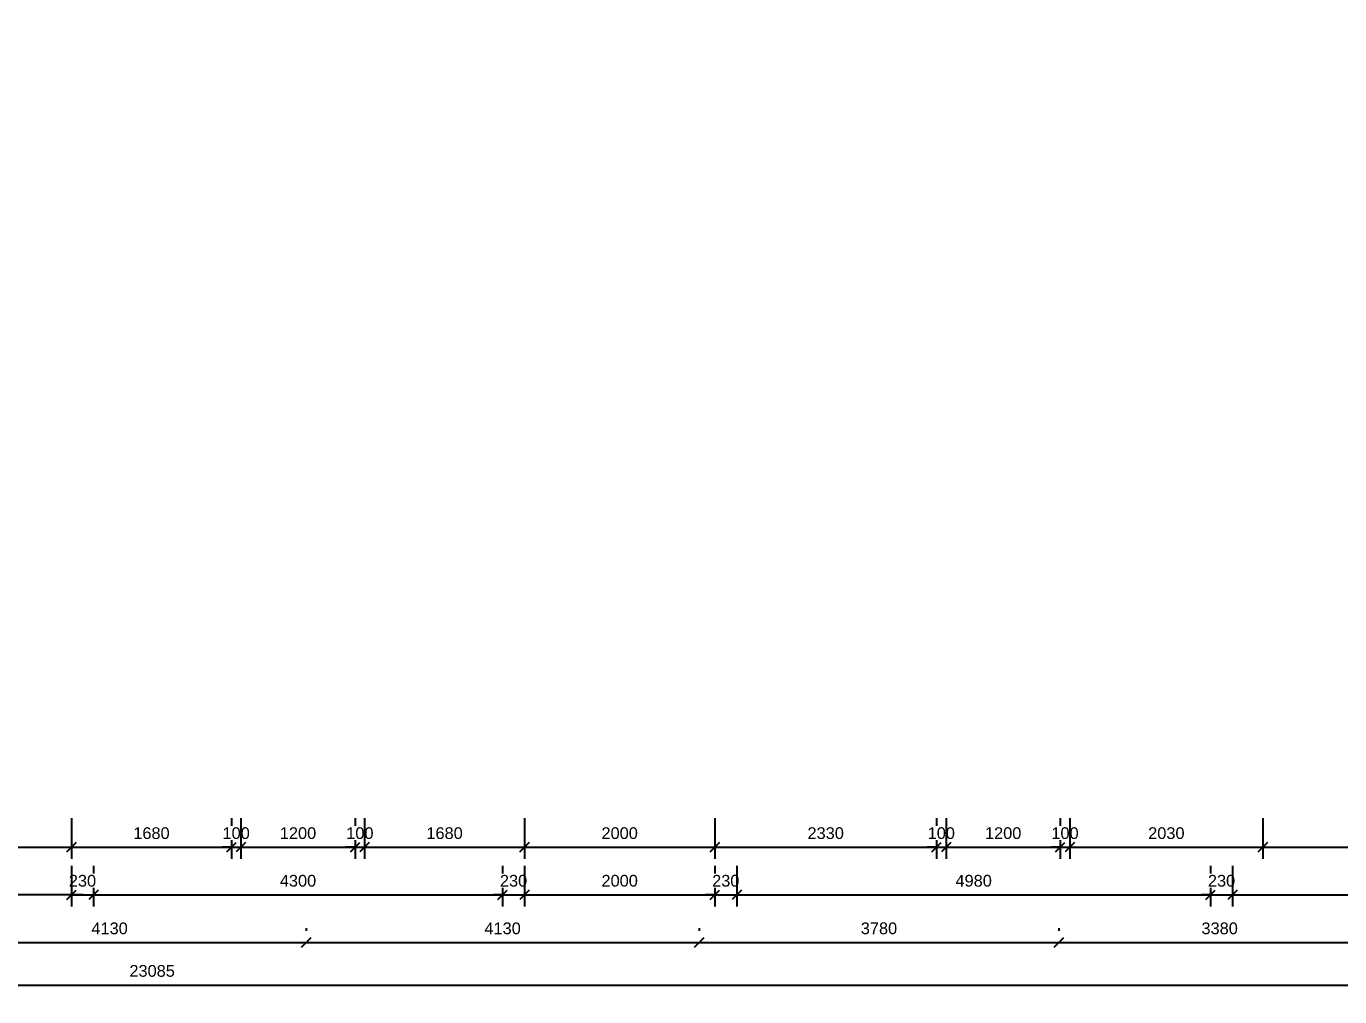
# Model space of a CAD drawing. Header units: millimetres. Extents: x 2659630 to 6742168, y -2425387 to -732288.
# Drawn here: x 3251681 to 3265484, y -835662 to -825467 of the extents above; entities that cross this region are included whole.
import ezdxf

# ---------------------------------------------------------------- set-up
doc = ezdxf.new("R2010")
doc.units = ezdxf.units.MM
doc.header["$PDMODE"] = 35
doc.header["$PDSIZE"] = -25
doc.layers.add('A-GRID-DIMS', color=211, linetype='Continuous', lineweight=9)
doc.styles.add('Arial', font='arial.ttf', dxfattribs={"height": 123})
doc.dimstyles.new('Diagonal_-_2_5mm_Arial', dxfattribs={"dimscale": 304.8, "dimtxt": 123, "dimasz": 0.32, "dimexe": 0.4, "dimexo": 0.5, "dimgap": 0.28, "dimtad": 1, "dimdec": 0, "dimzin": 0, "dimdsep": 46, "dimtxsty": 'Arial', "dimblk1": 'OBLIQUE', "dimblk2": 'OBLIQUE', "dimsah": 1, "dimcen": 0.09, "dimdle": 0.4, "dimazin": 0, "dimtfac": 1, "dimtdec": 0, "dimtix": 1, "dimtmove": 0, "dimatfit": 3, "dimfxl": 1, "dimfxlon": 1, "dimtvp": 1, "dimtolj": 1, "dimtzin": 0, "dimarcsym": 2})

# ---------------------------------------------------------------- blocks, each defined once
blk = doc.blocks.new('_Oblique')
at = {"color": 0, "linetype": 'ByBlock', "lineweight": -2}
blk.add_line((-0.5, -0.5), (0.5, 0.5), dxfattribs=at)
blk = doc.blocks.new('*D68')
at = {"layer": 'A-GRID-DIMS', "color": 0, "lineweight": -2}
for p, q in [((3242827, -835235), (3242827, -835662)), ((3265912, -835235), (3265912, -835662)), ((3242705, -835540), (3266034, -835540))]:
    blk.add_line(p, q, dxfattribs=at)
at = {"layer": 'Defpoints', "color": 0, "ltscale": 2500}
for p in [(3242827, -825467), (3265912, -829247), (3265912, -835540)]:
    blk.add_point(p, dxfattribs=at)
at = {"layer": 'A-GRID-DIMS', "color": 0, "lineweight": -2, "ltscale": 2500, "xscale": 97.536, "yscale": 97.536, "zscale": 97.536, "rotation": 180}
blk.add_blockref('_Oblique', (3242827, -835540), dxfattribs=at)
at = {"layer": 'A-GRID-DIMS', "color": 0, "lineweight": -2, "ltscale": 2500, "xscale": 97.536, "yscale": 97.536, "zscale": 97.536}
blk.add_blockref('_Oblique', (3265912, -835540), dxfattribs=at)
at = {"layer": 'A-GRID-DIMS', "color": 0, "ltscale": 2500, "insert": (3253004, -835391), "char_height": 123, "attachment_point": 5, "style": 'Arial', "bg_fill": 3, "box_fill_scale": 1.1, "bg_fill_color": 257, "bg_fill_transparency": 0}
blk.add_mtext('\\A1;23085', dxfattribs=at)
blk = doc.blocks.new('*D73')
at = {"layer": 'A-GRID-DIMS', "color": 0, "lineweight": -2}
for p, q in [((3252157, -834287), (3252157, -834714)), ((3252387, -834287), (3252387, -834714)), ((3252157, -834592), (3252060, -834592)), ((3252157, -834592), (3252387, -834592)), ((3252387, -834592), (3252485, -834592))]:
    blk.add_line(p, q, dxfattribs=at)
at = {"layer": 'Defpoints', "color": 0, "ltscale": 2500}
for p in [(3252387, -830607), (3252157, -830837), (3252387, -834592)]:
    blk.add_point(p, dxfattribs=at)
at = {"layer": 'A-GRID-DIMS', "color": 0, "lineweight": -2, "ltscale": 2500, "xscale": 97.536, "yscale": 97.536, "zscale": 97.536}
blk.add_blockref('_Oblique', (3252157, -834592), dxfattribs=at)
at = {"layer": 'A-GRID-DIMS', "color": 0, "lineweight": -2, "ltscale": 2500, "xscale": 97.536, "yscale": 97.536, "zscale": 97.536, "rotation": 180}
blk.add_blockref('_Oblique', (3252387, -834592), dxfattribs=at)
at = {"layer": 'A-GRID-DIMS', "color": 0, "ltscale": 2500, "insert": (3252272, -834444), "char_height": 123, "attachment_point": 5, "style": 'Arial', "bg_fill": 3, "box_fill_scale": 1.1, "bg_fill_color": 257, "bg_fill_transparency": 0}
blk.add_mtext('\\A1;230', dxfattribs=at)
blk = doc.blocks.new('*D74')
at = {"layer": 'A-GRID-DIMS', "color": 0, "lineweight": -2}
for p, q in [((3252387, -834287), (3252387, -834714)), ((3256687, -834287), (3256687, -834714)), ((3252265, -834592), (3256809, -834592))]:
    blk.add_line(p, q, dxfattribs=at)
at = {"layer": 'Defpoints', "color": 0, "ltscale": 2500}
for p in [(3252387, -830607), (3256687, -830607), (3256687, -834592)]:
    blk.add_point(p, dxfattribs=at)
at = {"layer": 'A-GRID-DIMS', "color": 0, "lineweight": -2, "ltscale": 2500, "xscale": 97.536, "yscale": 97.536, "zscale": 97.536, "rotation": 180}
blk.add_blockref('_Oblique', (3252387, -834592), dxfattribs=at)
at = {"layer": 'A-GRID-DIMS', "color": 0, "lineweight": -2, "ltscale": 2500, "xscale": 97.536, "yscale": 97.536, "zscale": 97.536}
blk.add_blockref('_Oblique', (3256687, -834592), dxfattribs=at)
at = {"layer": 'A-GRID-DIMS', "color": 0, "ltscale": 2500, "insert": (3254537, -834444), "char_height": 123, "attachment_point": 5, "style": 'Arial', "bg_fill": 3, "box_fill_scale": 1.1, "bg_fill_color": 257, "bg_fill_transparency": 0}
blk.add_mtext('\\A1;4300', dxfattribs=at)
blk = doc.blocks.new('*D75')
at = {"layer": 'A-GRID-DIMS', "color": 0, "lineweight": -2}
for p, q in [((3256687, -834287), (3256687, -834714)), ((3256917, -834287), (3256917, -834714)), ((3256687, -834592), (3256590, -834592)), ((3256687, -834592), (3256917, -834592)), ((3256917, -834592), (3257015, -834592))]:
    blk.add_line(p, q, dxfattribs=at)
at = {"layer": 'Defpoints', "color": 0, "ltscale": 2500}
for p in [(3256687, -830607), (3256917, -830837), (3256917, -834592)]:
    blk.add_point(p, dxfattribs=at)
at = {"layer": 'A-GRID-DIMS', "color": 0, "lineweight": -2, "ltscale": 2500, "xscale": 97.536, "yscale": 97.536, "zscale": 97.536}
blk.add_blockref('_Oblique', (3256687, -834592), dxfattribs=at)
at = {"layer": 'A-GRID-DIMS', "color": 0, "lineweight": -2, "ltscale": 2500, "xscale": 97.536, "yscale": 97.536, "zscale": 97.536, "rotation": 180}
blk.add_blockref('_Oblique', (3256917, -834592), dxfattribs=at)
at = {"layer": 'A-GRID-DIMS', "color": 0, "ltscale": 2500, "insert": (3256802, -834444), "char_height": 123, "attachment_point": 5, "style": 'Arial', "bg_fill": 3, "box_fill_scale": 1.1, "bg_fill_color": 257, "bg_fill_transparency": 0}
blk.add_mtext('\\A1;230', dxfattribs=at)
blk = doc.blocks.new('*D76')
at = {"layer": 'A-GRID-DIMS', "color": 0, "lineweight": -2}
for p, q in [((3256917, -834287), (3256917, -834714)), ((3258917, -834287), (3258917, -834714)), ((3256795, -834592), (3259039, -834592))]:
    blk.add_line(p, q, dxfattribs=at)
at = {"layer": 'Defpoints', "color": 0, "ltscale": 2500}
for p in [(3256917, -830837), (3258917, -830837), (3258917, -834592)]:
    blk.add_point(p, dxfattribs=at)
at = {"layer": 'A-GRID-DIMS', "color": 0, "lineweight": -2, "ltscale": 2500, "xscale": 97.536, "yscale": 97.536, "zscale": 97.536, "rotation": 180}
blk.add_blockref('_Oblique', (3256917, -834592), dxfattribs=at)
at = {"layer": 'A-GRID-DIMS', "color": 0, "lineweight": -2, "ltscale": 2500, "xscale": 97.536, "yscale": 97.536, "zscale": 97.536}
blk.add_blockref('_Oblique', (3258917, -834592), dxfattribs=at)
at = {"layer": 'A-GRID-DIMS', "color": 0, "ltscale": 2500, "insert": (3257917, -834444), "char_height": 123, "attachment_point": 5, "style": 'Arial', "bg_fill": 3, "box_fill_scale": 1.1, "bg_fill_color": 257, "bg_fill_transparency": 0}
blk.add_mtext('\\A1;2000', dxfattribs=at)
blk = doc.blocks.new('*D77')
at = {"layer": 'A-GRID-DIMS', "color": 0, "lineweight": -2}
for p, q in [((3258917, -834287), (3258917, -834714)), ((3259147, -834287), (3259147, -834714)), ((3258917, -834592), (3258820, -834592)), ((3258917, -834592), (3259147, -834592)), ((3259147, -834592), (3259245, -834592))]:
    blk.add_line(p, q, dxfattribs=at)
at = {"layer": 'Defpoints', "color": 0, "ltscale": 2500}
for p in [(3259147, -830607), (3258917, -830837), (3259147, -834592)]:
    blk.add_point(p, dxfattribs=at)
at = {"layer": 'A-GRID-DIMS', "color": 0, "lineweight": -2, "ltscale": 2500, "xscale": 97.536, "yscale": 97.536, "zscale": 97.536}
blk.add_blockref('_Oblique', (3258917, -834592), dxfattribs=at)
at = {"layer": 'A-GRID-DIMS', "color": 0, "lineweight": -2, "ltscale": 2500, "xscale": 97.536, "yscale": 97.536, "zscale": 97.536, "rotation": 180}
blk.add_blockref('_Oblique', (3259147, -834592), dxfattribs=at)
at = {"layer": 'A-GRID-DIMS', "color": 0, "ltscale": 2500, "insert": (3259032, -834444), "char_height": 123, "attachment_point": 5, "style": 'Arial', "bg_fill": 3, "box_fill_scale": 1.1, "bg_fill_color": 257, "bg_fill_transparency": 0}
blk.add_mtext('\\A1;230', dxfattribs=at)
blk = doc.blocks.new('*D78')
at = {"layer": 'A-GRID-DIMS', "color": 0, "lineweight": -2}
for p, q in [((3259147, -834287), (3259147, -834714)), ((3264127, -834287), (3264127, -834714)), ((3259025, -834592), (3264249, -834592))]:
    blk.add_line(p, q, dxfattribs=at)
at = {"layer": 'Defpoints', "color": 0, "ltscale": 2500}
for p in [(3259147, -830607), (3264127, -830607), (3264127, -834592)]:
    blk.add_point(p, dxfattribs=at)
at = {"layer": 'A-GRID-DIMS', "color": 0, "lineweight": -2, "ltscale": 2500, "xscale": 97.536, "yscale": 97.536, "zscale": 97.536, "rotation": 180}
blk.add_blockref('_Oblique', (3259147, -834592), dxfattribs=at)
at = {"layer": 'A-GRID-DIMS', "color": 0, "lineweight": -2, "ltscale": 2500, "xscale": 97.536, "yscale": 97.536, "zscale": 97.536}
blk.add_blockref('_Oblique', (3264127, -834592), dxfattribs=at)
at = {"layer": 'A-GRID-DIMS', "color": 0, "ltscale": 2500, "insert": (3261637, -834444), "char_height": 123, "attachment_point": 5, "style": 'Arial', "bg_fill": 3, "box_fill_scale": 1.1, "bg_fill_color": 257, "bg_fill_transparency": 0}
blk.add_mtext('\\A1;4980', dxfattribs=at)
blk = doc.blocks.new('*D79')
at = {"layer": 'A-GRID-DIMS', "color": 0, "lineweight": -2}
for p, q in [((3264127, -834287), (3264127, -834714)), ((3264357, -834287), (3264357, -834714)), ((3264127, -834592), (3264030, -834592)), ((3264127, -834592), (3264357, -834592)), ((3264357, -834592), (3264455, -834592))]:
    blk.add_line(p, q, dxfattribs=at)
at = {"layer": 'Defpoints', "color": 0, "ltscale": 2500}
for p in [(3264127, -830607), (3264357, -830607), (3264357, -834592)]:
    blk.add_point(p, dxfattribs=at)
at = {"layer": 'A-GRID-DIMS', "color": 0, "lineweight": -2, "ltscale": 2500, "xscale": 97.536, "yscale": 97.536, "zscale": 97.536}
blk.add_blockref('_Oblique', (3264127, -834592), dxfattribs=at)
at = {"layer": 'A-GRID-DIMS', "color": 0, "lineweight": -2, "ltscale": 2500, "xscale": 97.536, "yscale": 97.536, "zscale": 97.536, "rotation": 180}
blk.add_blockref('_Oblique', (3264357, -834592), dxfattribs=at)
at = {"layer": 'A-GRID-DIMS', "color": 0, "ltscale": 2500, "insert": (3264242, -834444), "char_height": 123, "attachment_point": 5, "style": 'Arial', "bg_fill": 3, "box_fill_scale": 1.1, "bg_fill_color": 257, "bg_fill_transparency": 0}
blk.add_mtext('\\A1;230', dxfattribs=at)
blk = doc.blocks.new('*D80')
at = {"layer": 'A-GRID-DIMS', "color": 0, "lineweight": -2}
for p, q in [((3264357, -834287), (3264357, -834714)), ((3276207, -834287), (3276207, -834714)), ((3264235, -834592), (3276329, -834592))]:
    blk.add_line(p, q, dxfattribs=at)
at = {"layer": 'Defpoints', "color": 0, "ltscale": 2500}
for p in [(3264357, -830607), (3276207, -830607), (3276207, -834592)]:
    blk.add_point(p, dxfattribs=at)
at = {"layer": 'A-GRID-DIMS', "color": 0, "lineweight": -2, "ltscale": 2500, "xscale": 97.536, "yscale": 97.536, "zscale": 97.536, "rotation": 180}
blk.add_blockref('_Oblique', (3264357, -834592), dxfattribs=at)
at = {"layer": 'A-GRID-DIMS', "color": 0, "lineweight": -2, "ltscale": 2500, "xscale": 97.536, "yscale": 97.536, "zscale": 97.536}
blk.add_blockref('_Oblique', (3276207, -834592), dxfattribs=at)
at = {"layer": 'A-GRID-DIMS', "color": 0, "ltscale": 2500, "insert": (3270282, -834444), "char_height": 123, "attachment_point": 5, "style": 'Arial', "bg_fill": 3, "box_fill_scale": 1.1, "bg_fill_color": 257, "bg_fill_transparency": 0}
blk.add_mtext('\\A1;11850', dxfattribs=at)
blk = doc.blocks.new('*D149')
at = {"layer": 'A-GRID-DIMS', "color": 0, "lineweight": -2}
for p, q in [((3249432, -833787), (3249432, -834214)), ((3252157, -833787), (3252157, -834214)), ((3249310, -834092), (3252279, -834092))]:
    blk.add_line(p, q, dxfattribs=at)
at = {"layer": 'Defpoints', "color": 0, "ltscale": 2500}
for p in [(3249432, -830837), (3252157, -830837), (3252157, -834092)]:
    blk.add_point(p, dxfattribs=at)
at = {"layer": 'A-GRID-DIMS', "color": 0, "lineweight": -2, "ltscale": 2500, "xscale": 97.536, "yscale": 97.536, "zscale": 97.536, "rotation": 180}
blk.add_blockref('_Oblique', (3249432, -834092), dxfattribs=at)
at = {"layer": 'A-GRID-DIMS', "color": 0, "lineweight": -2, "ltscale": 2500, "xscale": 97.536, "yscale": 97.536, "zscale": 97.536}
blk.add_blockref('_Oblique', (3252157, -834092), dxfattribs=at)
at = {"layer": 'A-GRID-DIMS', "color": 0, "ltscale": 2500, "insert": (3250794, -833944), "char_height": 123, "attachment_point": 5, "style": 'Arial', "bg_fill": 3, "box_fill_scale": 1.1, "bg_fill_color": 257, "bg_fill_transparency": 0}
blk.add_mtext('\\A1;2725', dxfattribs=at)
blk = doc.blocks.new('*D150')
at = {"layer": 'A-GRID-DIMS', "color": 0, "lineweight": -2}
for p, q in [((3252157, -833787), (3252157, -834214)), ((3253837, -833787), (3253837, -834214)), ((3252035, -834092), (3253959, -834092))]:
    blk.add_line(p, q, dxfattribs=at)
at = {"layer": 'Defpoints', "color": 0, "ltscale": 2500}
for p in [(3252157, -830837), (3253837, -830977), (3253837, -834092)]:
    blk.add_point(p, dxfattribs=at)
at = {"layer": 'A-GRID-DIMS', "color": 0, "lineweight": -2, "ltscale": 2500, "xscale": 97.536, "yscale": 97.536, "zscale": 97.536, "rotation": 180}
blk.add_blockref('_Oblique', (3252157, -834092), dxfattribs=at)
at = {"layer": 'A-GRID-DIMS', "color": 0, "lineweight": -2, "ltscale": 2500, "xscale": 97.536, "yscale": 97.536, "zscale": 97.536}
blk.add_blockref('_Oblique', (3253837, -834092), dxfattribs=at)
at = {"layer": 'A-GRID-DIMS', "color": 0, "ltscale": 2500, "insert": (3252997, -833944), "char_height": 123, "attachment_point": 5, "style": 'Arial', "bg_fill": 3, "box_fill_scale": 1.1, "bg_fill_color": 257, "bg_fill_transparency": 0}
blk.add_mtext('\\A1;1680', dxfattribs=at)
blk = doc.blocks.new('*D151')
at = {"layer": 'A-GRID-DIMS', "color": 0, "lineweight": -2}
for p, q in [((3253837, -833787), (3253837, -834214)), ((3253937, -833787), (3253937, -834214)), ((3253837, -834092), (3253740, -834092)), ((3253837, -834092), (3253937, -834092)), ((3253937, -834092), (3254035, -834092))]:
    blk.add_line(p, q, dxfattribs=at)
at = {"layer": 'Defpoints', "color": 0, "ltscale": 2500}
for p in [(3253837, -830977), (3253937, -830977), (3253937, -834092)]:
    blk.add_point(p, dxfattribs=at)
at = {"layer": 'A-GRID-DIMS', "color": 0, "lineweight": -2, "ltscale": 2500, "xscale": 97.536, "yscale": 97.536, "zscale": 97.536}
blk.add_blockref('_Oblique', (3253837, -834092), dxfattribs=at)
at = {"layer": 'A-GRID-DIMS', "color": 0, "lineweight": -2, "ltscale": 2500, "xscale": 97.536, "yscale": 97.536, "zscale": 97.536, "rotation": 180}
blk.add_blockref('_Oblique', (3253937, -834092), dxfattribs=at)
at = {"layer": 'A-GRID-DIMS', "color": 0, "ltscale": 2500, "insert": (3253887, -833944), "char_height": 123, "attachment_point": 5, "style": 'Arial', "bg_fill": 3, "box_fill_scale": 1.1, "bg_fill_color": 257, "bg_fill_transparency": 0}
blk.add_mtext('\\A1;100', dxfattribs=at)
blk = doc.blocks.new('*D152')
at = {"layer": 'A-GRID-DIMS', "color": 0, "lineweight": -2}
for p, q in [((3253937, -833787), (3253937, -834214)), ((3255137, -833787), (3255137, -834214)), ((3253815, -834092), (3255259, -834092))]:
    blk.add_line(p, q, dxfattribs=at)
at = {"layer": 'Defpoints', "color": 0, "ltscale": 2500}
for p in [(3253937, -830977), (3255137, -830977), (3255137, -834092)]:
    blk.add_point(p, dxfattribs=at)
at = {"layer": 'A-GRID-DIMS', "color": 0, "lineweight": -2, "ltscale": 2500, "xscale": 97.536, "yscale": 97.536, "zscale": 97.536, "rotation": 180}
blk.add_blockref('_Oblique', (3253937, -834092), dxfattribs=at)
at = {"layer": 'A-GRID-DIMS', "color": 0, "lineweight": -2, "ltscale": 2500, "xscale": 97.536, "yscale": 97.536, "zscale": 97.536}
blk.add_blockref('_Oblique', (3255137, -834092), dxfattribs=at)
at = {"layer": 'A-GRID-DIMS', "color": 0, "ltscale": 2500, "insert": (3254537, -833944), "char_height": 123, "attachment_point": 5, "style": 'Arial', "bg_fill": 3, "box_fill_scale": 1.1, "bg_fill_color": 257, "bg_fill_transparency": 0}
blk.add_mtext('\\A1;1200', dxfattribs=at)
blk = doc.blocks.new('*D153')
at = {"layer": 'A-GRID-DIMS', "color": 0, "lineweight": -2}
for p, q in [((3255137, -833787), (3255137, -834214)), ((3255237, -833787), (3255237, -834214)), ((3255137, -834092), (3255040, -834092)), ((3255137, -834092), (3255237, -834092)), ((3255237, -834092), (3255335, -834092))]:
    blk.add_line(p, q, dxfattribs=at)
at = {"layer": 'Defpoints', "color": 0, "ltscale": 2500}
for p in [(3255137, -830977), (3255237, -830977), (3255237, -834092)]:
    blk.add_point(p, dxfattribs=at)
at = {"layer": 'A-GRID-DIMS', "color": 0, "lineweight": -2, "ltscale": 2500, "xscale": 97.536, "yscale": 97.536, "zscale": 97.536}
blk.add_blockref('_Oblique', (3255137, -834092), dxfattribs=at)
at = {"layer": 'A-GRID-DIMS', "color": 0, "lineweight": -2, "ltscale": 2500, "xscale": 97.536, "yscale": 97.536, "zscale": 97.536, "rotation": 180}
blk.add_blockref('_Oblique', (3255237, -834092), dxfattribs=at)
at = {"layer": 'A-GRID-DIMS', "color": 0, "ltscale": 2500, "insert": (3255187, -833944), "char_height": 123, "attachment_point": 5, "style": 'Arial', "bg_fill": 3, "box_fill_scale": 1.1, "bg_fill_color": 257, "bg_fill_transparency": 0}
blk.add_mtext('\\A1;100', dxfattribs=at)
blk = doc.blocks.new('*D154')
at = {"layer": 'A-GRID-DIMS', "color": 0, "lineweight": -2}
for p, q in [((3255237, -833787), (3255237, -834214)), ((3256917, -833787), (3256917, -834214)), ((3255115, -834092), (3257039, -834092))]:
    blk.add_line(p, q, dxfattribs=at)
at = {"layer": 'Defpoints', "color": 0, "ltscale": 2500}
for p in [(3256917, -830837), (3255237, -830977), (3256917, -834092)]:
    blk.add_point(p, dxfattribs=at)
at = {"layer": 'A-GRID-DIMS', "color": 0, "lineweight": -2, "ltscale": 2500, "xscale": 97.536, "yscale": 97.536, "zscale": 97.536, "rotation": 180}
blk.add_blockref('_Oblique', (3255237, -834092), dxfattribs=at)
at = {"layer": 'A-GRID-DIMS', "color": 0, "lineweight": -2, "ltscale": 2500, "xscale": 97.536, "yscale": 97.536, "zscale": 97.536}
blk.add_blockref('_Oblique', (3256917, -834092), dxfattribs=at)
at = {"layer": 'A-GRID-DIMS', "color": 0, "ltscale": 2500, "insert": (3256077, -833944), "char_height": 123, "attachment_point": 5, "style": 'Arial', "bg_fill": 3, "box_fill_scale": 1.1, "bg_fill_color": 257, "bg_fill_transparency": 0}
blk.add_mtext('\\A1;1680', dxfattribs=at)
blk = doc.blocks.new('*D155')
at = {"layer": 'A-GRID-DIMS', "color": 0, "lineweight": -2}
for p, q in [((3256917, -833787), (3256917, -834214)), ((3258917, -833787), (3258917, -834214)), ((3256795, -834092), (3259039, -834092))]:
    blk.add_line(p, q, dxfattribs=at)
at = {"layer": 'Defpoints', "color": 0, "ltscale": 2500}
for p in [(3256917, -830837), (3258917, -830837), (3258917, -834092)]:
    blk.add_point(p, dxfattribs=at)
at = {"layer": 'A-GRID-DIMS', "color": 0, "lineweight": -2, "ltscale": 2500, "xscale": 97.536, "yscale": 97.536, "zscale": 97.536, "rotation": 180}
blk.add_blockref('_Oblique', (3256917, -834092), dxfattribs=at)
at = {"layer": 'A-GRID-DIMS', "color": 0, "lineweight": -2, "ltscale": 2500, "xscale": 97.536, "yscale": 97.536, "zscale": 97.536}
blk.add_blockref('_Oblique', (3258917, -834092), dxfattribs=at)
at = {"layer": 'A-GRID-DIMS', "color": 0, "ltscale": 2500, "insert": (3257917, -833944), "char_height": 123, "attachment_point": 5, "style": 'Arial', "bg_fill": 3, "box_fill_scale": 1.1, "bg_fill_color": 257, "bg_fill_transparency": 0}
blk.add_mtext('\\A1;2000', dxfattribs=at)
blk = doc.blocks.new('*D156')
at = {"layer": 'A-GRID-DIMS', "color": 0, "lineweight": -2}
for p, q in [((3258917, -833787), (3258917, -834214)), ((3261247, -833787), (3261247, -834214)), ((3258795, -834092), (3261369, -834092))]:
    blk.add_line(p, q, dxfattribs=at)
at = {"layer": 'Defpoints', "color": 0, "ltscale": 2500}
for p in [(3258917, -830837), (3261247, -830977), (3261247, -834092)]:
    blk.add_point(p, dxfattribs=at)
at = {"layer": 'A-GRID-DIMS', "color": 0, "lineweight": -2, "ltscale": 2500, "xscale": 97.536, "yscale": 97.536, "zscale": 97.536, "rotation": 180}
blk.add_blockref('_Oblique', (3258917, -834092), dxfattribs=at)
at = {"layer": 'A-GRID-DIMS', "color": 0, "lineweight": -2, "ltscale": 2500, "xscale": 97.536, "yscale": 97.536, "zscale": 97.536}
blk.add_blockref('_Oblique', (3261247, -834092), dxfattribs=at)
at = {"layer": 'A-GRID-DIMS', "color": 0, "ltscale": 2500, "insert": (3260082, -833944), "char_height": 123, "attachment_point": 5, "style": 'Arial', "bg_fill": 3, "box_fill_scale": 1.1, "bg_fill_color": 257, "bg_fill_transparency": 0}
blk.add_mtext('\\A1;2330', dxfattribs=at)
blk = doc.blocks.new('*D157')
at = {"layer": 'A-GRID-DIMS', "color": 0, "lineweight": -2}
for p, q in [((3261247, -833787), (3261247, -834214)), ((3261347, -833787), (3261347, -834214)), ((3261247, -834092), (3261150, -834092)), ((3261247, -834092), (3261347, -834092)), ((3261347, -834092), (3261445, -834092))]:
    blk.add_line(p, q, dxfattribs=at)
at = {"layer": 'Defpoints', "color": 0, "ltscale": 2500}
for p in [(3261247, -830977), (3261347, -830977), (3261347, -834092)]:
    blk.add_point(p, dxfattribs=at)
at = {"layer": 'A-GRID-DIMS', "color": 0, "lineweight": -2, "ltscale": 2500, "xscale": 97.536, "yscale": 97.536, "zscale": 97.536}
blk.add_blockref('_Oblique', (3261247, -834092), dxfattribs=at)
at = {"layer": 'A-GRID-DIMS', "color": 0, "lineweight": -2, "ltscale": 2500, "xscale": 97.536, "yscale": 97.536, "zscale": 97.536, "rotation": 180}
blk.add_blockref('_Oblique', (3261347, -834092), dxfattribs=at)
at = {"layer": 'A-GRID-DIMS', "color": 0, "ltscale": 2500, "insert": (3261297, -833944), "char_height": 123, "attachment_point": 5, "style": 'Arial', "bg_fill": 3, "box_fill_scale": 1.1, "bg_fill_color": 257, "bg_fill_transparency": 0}
blk.add_mtext('\\A1;100', dxfattribs=at)
blk = doc.blocks.new('*D158')
at = {"layer": 'A-GRID-DIMS', "color": 0, "lineweight": -2}
for p, q in [((3261347, -833787), (3261347, -834214)), ((3262547, -833787), (3262547, -834214)), ((3261225, -834092), (3262669, -834092))]:
    blk.add_line(p, q, dxfattribs=at)
at = {"layer": 'Defpoints', "color": 0, "ltscale": 2500}
for p in [(3261347, -830977), (3262547, -830977), (3262547, -834092)]:
    blk.add_point(p, dxfattribs=at)
at = {"layer": 'A-GRID-DIMS', "color": 0, "lineweight": -2, "ltscale": 2500, "xscale": 97.536, "yscale": 97.536, "zscale": 97.536, "rotation": 180}
blk.add_blockref('_Oblique', (3261347, -834092), dxfattribs=at)
at = {"layer": 'A-GRID-DIMS', "color": 0, "lineweight": -2, "ltscale": 2500, "xscale": 97.536, "yscale": 97.536, "zscale": 97.536}
blk.add_blockref('_Oblique', (3262547, -834092), dxfattribs=at)
at = {"layer": 'A-GRID-DIMS', "color": 0, "ltscale": 2500, "insert": (3261947, -833944), "char_height": 123, "attachment_point": 5, "style": 'Arial', "bg_fill": 3, "box_fill_scale": 1.1, "bg_fill_color": 257, "bg_fill_transparency": 0}
blk.add_mtext('\\A1;1200', dxfattribs=at)
blk = doc.blocks.new('*D159')
at = {"layer": 'A-GRID-DIMS', "color": 0, "lineweight": -2}
for p, q in [((3262547, -833787), (3262547, -834214)), ((3262647, -833787), (3262647, -834214)), ((3262547, -834092), (3262450, -834092)), ((3262547, -834092), (3262647, -834092)), ((3262647, -834092), (3262745, -834092))]:
    blk.add_line(p, q, dxfattribs=at)
at = {"layer": 'Defpoints', "color": 0, "ltscale": 2500}
for p in [(3262547, -830977), (3262647, -830977), (3262647, -834092)]:
    blk.add_point(p, dxfattribs=at)
at = {"layer": 'A-GRID-DIMS', "color": 0, "lineweight": -2, "ltscale": 2500, "xscale": 97.536, "yscale": 97.536, "zscale": 97.536}
blk.add_blockref('_Oblique', (3262547, -834092), dxfattribs=at)
at = {"layer": 'A-GRID-DIMS', "color": 0, "lineweight": -2, "ltscale": 2500, "xscale": 97.536, "yscale": 97.536, "zscale": 97.536, "rotation": 180}
blk.add_blockref('_Oblique', (3262647, -834092), dxfattribs=at)
at = {"layer": 'A-GRID-DIMS', "color": 0, "ltscale": 2500, "insert": (3262597, -833944), "char_height": 123, "attachment_point": 5, "style": 'Arial', "bg_fill": 3, "box_fill_scale": 1.1, "bg_fill_color": 257, "bg_fill_transparency": 0}
blk.add_mtext('\\A1;100', dxfattribs=at)
blk = doc.blocks.new('*D160')
at = {"layer": 'A-GRID-DIMS', "color": 0, "lineweight": -2}
for p, q in [((3262647, -833787), (3262647, -834214)), ((3264677, -833787), (3264677, -834214)), ((3262525, -834092), (3264799, -834092))]:
    blk.add_line(p, q, dxfattribs=at)
at = {"layer": 'Defpoints', "color": 0, "ltscale": 2500}
for p in [(3264677, -830837), (3262647, -830977), (3264677, -834092)]:
    blk.add_point(p, dxfattribs=at)
at = {"layer": 'A-GRID-DIMS', "color": 0, "lineweight": -2, "ltscale": 2500, "xscale": 97.536, "yscale": 97.536, "zscale": 97.536, "rotation": 180}
blk.add_blockref('_Oblique', (3262647, -834092), dxfattribs=at)
at = {"layer": 'A-GRID-DIMS', "color": 0, "lineweight": -2, "ltscale": 2500, "xscale": 97.536, "yscale": 97.536, "zscale": 97.536}
blk.add_blockref('_Oblique', (3264677, -834092), dxfattribs=at)
at = {"layer": 'A-GRID-DIMS', "color": 0, "ltscale": 2500, "insert": (3263662, -833944), "char_height": 123, "attachment_point": 5, "style": 'Arial', "bg_fill": 3, "box_fill_scale": 1.1, "bg_fill_color": 257, "bg_fill_transparency": 0}
blk.add_mtext('\\A1;2030', dxfattribs=at)
blk = doc.blocks.new('*D161')
at = {"layer": 'A-GRID-DIMS', "color": 0, "lineweight": -2}
for p, q in [((3264677, -833787), (3264677, -834214)), ((3270677, -833787), (3270677, -834214)), ((3264555, -834092), (3270799, -834092))]:
    blk.add_line(p, q, dxfattribs=at)
at = {"layer": 'Defpoints', "color": 0, "ltscale": 2500}
for p in [(3264677, -830837), (3270677, -830837), (3270677, -834092)]:
    blk.add_point(p, dxfattribs=at)
at = {"layer": 'A-GRID-DIMS', "color": 0, "lineweight": -2, "ltscale": 2500, "xscale": 97.536, "yscale": 97.536, "zscale": 97.536, "rotation": 180}
blk.add_blockref('_Oblique', (3264677, -834092), dxfattribs=at)
at = {"layer": 'A-GRID-DIMS', "color": 0, "lineweight": -2, "ltscale": 2500, "xscale": 97.536, "yscale": 97.536, "zscale": 97.536}
blk.add_blockref('_Oblique', (3270677, -834092), dxfattribs=at)
at = {"layer": 'A-GRID-DIMS', "color": 0, "ltscale": 2500, "insert": (3267677, -833944), "char_height": 123, "attachment_point": 5, "style": 'Arial', "bg_fill": 3, "box_fill_scale": 1.1, "bg_fill_color": 257, "bg_fill_transparency": 0}
blk.add_mtext('\\A1;6000', dxfattribs=at)
blk = doc.blocks.new('*D777')
at = {"layer": 'A-GRID-DIMS', "color": 0, "lineweight": -2}
for p, q in [((3252157, -834287), (3252157, -834714)), ((3252387, -834287), (3252387, -834714)), ((3252157, -834592), (3252060, -834592)), ((3252157, -834592), (3252387, -834592)), ((3252387, -834592), (3252485, -834592))]:
    blk.add_line(p, q, dxfattribs=at)
at = {"layer": 'Defpoints', "color": 0, "ltscale": 2500}
for p in [(3252387, -830607), (3252157, -830837), (3252387, -834592)]:
    blk.add_point(p, dxfattribs=at)
at = {"layer": 'A-GRID-DIMS', "color": 0, "lineweight": -2, "ltscale": 2500, "xscale": 97.536, "yscale": 97.536, "zscale": 97.536}
blk.add_blockref('_Oblique', (3252157, -834592), dxfattribs=at)
at = {"layer": 'A-GRID-DIMS', "color": 0, "lineweight": -2, "ltscale": 2500, "xscale": 97.536, "yscale": 97.536, "zscale": 97.536, "rotation": 180}
blk.add_blockref('_Oblique', (3252387, -834592), dxfattribs=at)
at = {"layer": 'A-GRID-DIMS', "color": 0, "ltscale": 2500, "insert": (3252272, -834444), "char_height": 123, "attachment_point": 5, "style": 'Arial', "bg_fill": 3, "box_fill_scale": 1.1, "bg_fill_color": 257, "bg_fill_transparency": 0}
blk.add_mtext('\\A1;230', dxfattribs=at)
blk = doc.blocks.new('*D779')
at = {"layer": 'A-GRID-DIMS', "color": 0, "lineweight": -2}
for p, q in [((3250607, -834287), (3250607, -834714)), ((3252157, -834287), (3252157, -834714)), ((3252279, -834592), (3250485, -834592))]:
    blk.add_line(p, q, dxfattribs=at)
at = {"layer": 'Defpoints', "color": 0, "ltscale": 2500}
for p in [(3250607, -828577), (3252157, -830837), (3250607, -834592)]:
    blk.add_point(p, dxfattribs=at)
at = {"layer": 'A-GRID-DIMS', "color": 0, "lineweight": -2, "ltscale": 2500, "xscale": 97.536, "yscale": 97.536, "zscale": 97.536, "rotation": 180}
blk.add_blockref('_Oblique', (3250607, -834592), dxfattribs=at)
at = {"layer": 'A-GRID-DIMS', "color": 0, "lineweight": -2, "ltscale": 2500, "xscale": 97.536, "yscale": 97.536, "zscale": 97.536}
blk.add_blockref('_Oblique', (3252157, -834592), dxfattribs=at)
at = {"layer": 'A-GRID-DIMS', "color": 0, "ltscale": 2500, "insert": (3251382, -834444), "char_height": 123, "attachment_point": 5, "style": 'Arial', "bg_fill": 3, "box_fill_scale": 1.1, "bg_fill_color": 257, "bg_fill_transparency": 0}
blk.add_mtext('\\A1;1550', dxfattribs=at)
blk = doc.blocks.new('*D783')
at = {"layer": 'A-GRID-DIMS', "color": 0, "lineweight": -2}
for p, q in [((3250492, -834940), (3250492, -834970)), ((3254622, -834940), (3254622, -834970)), ((3250370, -835092), (3254744, -835092))]:
    blk.add_line(p, q, dxfattribs=at)
at = {"layer": 'Defpoints', "color": 0, "ltscale": 2500}
for p in [(3250492, -835092), (3254622, -835092), (3254622, -835092)]:
    blk.add_point(p, dxfattribs=at)
at = {"layer": 'A-GRID-DIMS', "color": 0, "lineweight": -2, "ltscale": 2500, "xscale": 97.536, "yscale": 97.536, "zscale": 97.536, "rotation": 180}
blk.add_blockref('_Oblique', (3250492, -835092), dxfattribs=at)
at = {"layer": 'A-GRID-DIMS', "color": 0, "lineweight": -2, "ltscale": 2500, "xscale": 97.536, "yscale": 97.536, "zscale": 97.536}
blk.add_blockref('_Oblique', (3254622, -835092), dxfattribs=at)
at = {"layer": 'A-GRID-DIMS', "color": 0, "ltscale": 2500, "insert": (3252557, -834944), "char_height": 123, "attachment_point": 5, "style": 'Arial', "bg_fill": 3, "box_fill_scale": 1.1, "bg_fill_color": 257, "bg_fill_transparency": 0}
blk.add_mtext('\\A1;4130', dxfattribs=at)
blk = doc.blocks.new('*D784')
at = {"layer": 'A-GRID-DIMS', "color": 0, "lineweight": -2}
for p, q in [((3254622, -834940), (3254622, -834970)), ((3258752, -834940), (3258752, -834970)), ((3254500, -835092), (3258874, -835092))]:
    blk.add_line(p, q, dxfattribs=at)
at = {"layer": 'Defpoints', "color": 0, "ltscale": 2500}
for p in [(3254622, -835092), (3258752, -835092), (3258752, -835092)]:
    blk.add_point(p, dxfattribs=at)
at = {"layer": 'A-GRID-DIMS', "color": 0, "lineweight": -2, "ltscale": 2500, "xscale": 97.536, "yscale": 97.536, "zscale": 97.536, "rotation": 180}
blk.add_blockref('_Oblique', (3254622, -835092), dxfattribs=at)
at = {"layer": 'A-GRID-DIMS', "color": 0, "lineweight": -2, "ltscale": 2500, "xscale": 97.536, "yscale": 97.536, "zscale": 97.536}
blk.add_blockref('_Oblique', (3258752, -835092), dxfattribs=at)
at = {"layer": 'A-GRID-DIMS', "color": 0, "ltscale": 2500, "insert": (3256687, -834944), "char_height": 123, "attachment_point": 5, "style": 'Arial', "bg_fill": 3, "box_fill_scale": 1.1, "bg_fill_color": 257, "bg_fill_transparency": 0}
blk.add_mtext('\\A1;4130', dxfattribs=at)
blk = doc.blocks.new('*D785')
at = {"layer": 'A-GRID-DIMS', "color": 0, "lineweight": -2}
for p, q in [((3258752, -834940), (3258752, -834970)), ((3262532, -834940), (3262532, -834970)), ((3258630, -835092), (3262654, -835092))]:
    blk.add_line(p, q, dxfattribs=at)
at = {"layer": 'Defpoints', "color": 0, "ltscale": 2500}
for p in [(3258752, -835092), (3262532, -835092), (3262532, -835092)]:
    blk.add_point(p, dxfattribs=at)
at = {"layer": 'A-GRID-DIMS', "color": 0, "lineweight": -2, "ltscale": 2500, "xscale": 97.536, "yscale": 97.536, "zscale": 97.536, "rotation": 180}
blk.add_blockref('_Oblique', (3258752, -835092), dxfattribs=at)
at = {"layer": 'A-GRID-DIMS', "color": 0, "lineweight": -2, "ltscale": 2500, "xscale": 97.536, "yscale": 97.536, "zscale": 97.536}
blk.add_blockref('_Oblique', (3262532, -835092), dxfattribs=at)
at = {"layer": 'A-GRID-DIMS', "color": 0, "ltscale": 2500, "insert": (3260642, -834944), "char_height": 123, "attachment_point": 5, "style": 'Arial', "bg_fill": 3, "box_fill_scale": 1.1, "bg_fill_color": 257, "bg_fill_transparency": 0}
blk.add_mtext('\\A1;3780', dxfattribs=at)
blk = doc.blocks.new('*D786')
at = {"layer": 'A-GRID-DIMS', "color": 0, "lineweight": -2}
for p, q in [((3262532, -834940), (3262532, -834970)), ((3265912, -834940), (3265912, -834970)), ((3262410, -835092), (3266034, -835092))]:
    blk.add_line(p, q, dxfattribs=at)
at = {"layer": 'Defpoints', "color": 0, "ltscale": 2500}
for p in [(3262532, -835092), (3265912, -835092), (3265912, -835092)]:
    blk.add_point(p, dxfattribs=at)
at = {"layer": 'A-GRID-DIMS', "color": 0, "lineweight": -2, "ltscale": 2500, "xscale": 97.536, "yscale": 97.536, "zscale": 97.536, "rotation": 180}
blk.add_blockref('_Oblique', (3262532, -835092), dxfattribs=at)
at = {"layer": 'A-GRID-DIMS', "color": 0, "lineweight": -2, "ltscale": 2500, "xscale": 97.536, "yscale": 97.536, "zscale": 97.536}
blk.add_blockref('_Oblique', (3265912, -835092), dxfattribs=at)
at = {"layer": 'A-GRID-DIMS', "color": 0, "ltscale": 2500, "insert": (3264222, -834944), "char_height": 123, "attachment_point": 5, "style": 'Arial', "bg_fill": 3, "box_fill_scale": 1.1, "bg_fill_color": 257, "bg_fill_transparency": 0}
blk.add_mtext('\\A1;3380', dxfattribs=at)

msp = doc.modelspace()

# ---------------------------------------------------------------- dimensions: what is measured, and where the dimension line sits
at = {"layer": 'A-GRID-DIMS'}
dim = msp.add_linear_dim(base=(3265912.039, -835539.637), p1=(3242827.039, -825467.217), p2=(3265912.039, -829247.217), dimstyle='Diagonal_-_2_5mm_Arial', override={"dimpost": '<>', "dimfxl": 1, "dimfxlon": 1, "dimtfill": 1, "dimtfillclr": 0, "dimarcsym": 2}, dxfattribs=at)
dim.commit()
dim.dimension.update_dxf_attribs({"geometry": '*D68', "text_midpoint": (3253003.852, -835539.637), "dimtype": 160})

# ---------------------------------------------------------------- next in the draw order: dimensions: what is measured, and where the dimension line sits
for base, p1, p2, picture, middle in [((3252387.039, -834592.217), (3252157.039, -830837.217), (3252387.039, -830607.217), '*D73', (3252272.039, -834444.031)), ((3254622.039, -835092.217), (3250492.039, -835092.217), (3254622.039, -835092.217), '*D783', (3252557.039, -834944.031))]:
    dim = msp.add_linear_dim(base=base, p1=p1, p2=p2, dimstyle='Diagonal_-_2_5mm_Arial', override={"dimpost": '<>', "dimtmove": 1, "dimfxl": 1, "dimfxlon": 1, "dimtfill": 1, "dimtfillclr": 0, "dimarcsym": 2}, dxfattribs=at)
    dim.commit()
    dim.dimension.update_dxf_attribs({"geometry": picture, "text_midpoint": middle})

# ---------------------------------------------------------------- next in the draw order: dimensions: what is measured, and where the dimension line sits
for base, p1, p2, picture, middle in [((3256687.039, -834592.217), (3252387.039, -830607.217), (3256687.039, -830607.217), '*D74', (3254537.039, -834444.031)), ((3258752.039, -835092.217), (3254622.039, -835092.217), (3258752.039, -835092.217), '*D784', (3256687.039, -834944.031))]:
    dim = msp.add_linear_dim(base=base, p1=p1, p2=p2, dimstyle='Diagonal_-_2_5mm_Arial', override={"dimpost": '<>', "dimtmove": 1, "dimfxl": 1, "dimfxlon": 1, "dimtfill": 1, "dimtfillclr": 0, "dimarcsym": 2}, dxfattribs=at)
    dim.commit()
    dim.dimension.update_dxf_attribs({"geometry": picture, "text_midpoint": middle})

# ---------------------------------------------------------------- next in the draw order: dimensions: what is measured, and where the dimension line sits
for base, p1, p2, picture, middle in [((3256917.039, -834592.217), (3256687.039, -830607.217), (3256917.039, -830837.217), '*D75', (3256802.039, -834444.031)), ((3252157.039, -834092.217), (3249431.639, -830837.217), (3252157.039, -830837.217), '*D149', (3250794.339, -833944.073)), ((3262532.039, -835092.217), (3258752.039, -835092.217), (3262532.039, -835092.217), '*D785', (3260642.039, -834944.031))]:
    dim = msp.add_linear_dim(base=base, p1=p1, p2=p2, dimstyle='Diagonal_-_2_5mm_Arial', override={"dimpost": '<>', "dimtmove": 1, "dimfxl": 1, "dimfxlon": 1, "dimtfill": 1, "dimtfillclr": 0, "dimarcsym": 2}, dxfattribs=at)
    dim.commit()
    dim.dimension.update_dxf_attribs({"geometry": picture, "text_midpoint": middle})

# ---------------------------------------------------------------- next in the draw order: dimensions: what is measured, and where the dimension line sits
for base, p1, p2, picture, middle in [((3253837.039, -834092.217), (3252157.039, -830837.217), (3253837.039, -830976.717), '*D150', (3252997.039, -833944.073)), ((3258917.039, -834592.217), (3256917.039, -830837.217), (3258917.039, -830837.217), '*D76', (3257917.039, -834444.073)), ((3265912.039, -835092.217), (3262532.039, -835092.217), (3265912.039, -835092.217), '*D786', (3264222.039, -834944.031))]:
    dim = msp.add_linear_dim(base=base, p1=p1, p2=p2, dimstyle='Diagonal_-_2_5mm_Arial', override={"dimpost": '<>', "dimtmove": 1, "dimfxl": 1, "dimfxlon": 1, "dimtfill": 1, "dimtfillclr": 0, "dimarcsym": 2}, dxfattribs=at)
    dim.commit()
    dim.dimension.update_dxf_attribs({"geometry": picture, "text_midpoint": middle})

# ---------------------------------------------------------------- next in the draw order: dimensions: what is measured, and where the dimension line sits
for base, p1, p2, picture, middle in [((3252387.039, -834592.217), (3252157.039, -830837.217), (3252387.039, -830607.217), '*D777', (3252272.039, -834444.031)), ((3259147.039, -834592.217), (3258917.039, -830837.217), (3259147.039, -830607.217), '*D77', (3259032.039, -834444.031)), ((3253937.039, -834092.217), (3253837.039, -830976.717), (3253937.039, -830976.717), '*D151', (3253887.039, -833944.073))]:
    dim = msp.add_linear_dim(base=base, p1=p1, p2=p2, dimstyle='Diagonal_-_2_5mm_Arial', override={"dimpost": '<>', "dimtmove": 1, "dimfxl": 1, "dimfxlon": 1, "dimtfill": 1, "dimtfillclr": 0, "dimarcsym": 2}, dxfattribs=at)
    dim.commit()
    dim.dimension.update_dxf_attribs({"geometry": picture, "text_midpoint": middle})

# ---------------------------------------------------------------- next in the draw order: dimensions: what is measured, and where the dimension line sits
for base, p1, p2, picture, middle in [((3250607.039, -834592.217), (3252157.039, -830837.217), (3250607.039, -828577.219), '*D779', (3251382.039, -834444.073)), ((3264127.039, -834592.217), (3259147.039, -830607.217), (3264127.039, -830607.217), '*D78', (3261637.039, -834444.073)), ((3255137.039, -834092.217), (3253937.039, -830976.717), (3255137.039, -830976.717), '*D152', (3254537.039, -833944.073))]:
    dim = msp.add_linear_dim(base=base, p1=p1, p2=p2, dimstyle='Diagonal_-_2_5mm_Arial', override={"dimpost": '<>', "dimtmove": 1, "dimfxl": 1, "dimfxlon": 1, "dimtfill": 1, "dimtfillclr": 0, "dimarcsym": 2}, dxfattribs=at)
    dim.commit()
    dim.dimension.update_dxf_attribs({"geometry": picture, "text_midpoint": middle})

# ---------------------------------------------------------------- next in the draw order: dimensions: what is measured, and where the dimension line sits
for base, p1, p2, picture, middle in [((3264357.039, -834592.217), (3264127.039, -830607.217), (3264357.039, -830607.217), '*D79', (3264242.039, -834444.031)), ((3255237.039, -834092.217), (3255137.039, -830976.717), (3255237.039, -830976.717), '*D153', (3255187.039, -833944.073))]:
    dim = msp.add_linear_dim(base=base, p1=p1, p2=p2, dimstyle='Diagonal_-_2_5mm_Arial', override={"dimpost": '<>', "dimtmove": 1, "dimfxl": 1, "dimfxlon": 1, "dimtfill": 1, "dimtfillclr": 0, "dimarcsym": 2}, dxfattribs=at)
    dim.commit()
    dim.dimension.update_dxf_attribs({"geometry": picture, "text_midpoint": middle})

# ---------------------------------------------------------------- next in the draw order: dimensions: what is measured, and where the dimension line sits
for base, p1, p2, picture, middle in [((3276207.039, -834592.217), (3264357.039, -830607.217), (3276207.039, -830607.217), '*D80', (3270282.039, -834444.073)), ((3256917.039, -834092.217), (3255237.039, -830976.717), (3256917.039, -830837.217), '*D154', (3256077.039, -833944.073))]:
    dim = msp.add_linear_dim(base=base, p1=p1, p2=p2, dimstyle='Diagonal_-_2_5mm_Arial', override={"dimpost": '<>', "dimtmove": 1, "dimfxl": 1, "dimfxlon": 1, "dimtfill": 1, "dimtfillclr": 0, "dimarcsym": 2}, dxfattribs=at)
    dim.commit()
    dim.dimension.update_dxf_attribs({"geometry": picture, "text_midpoint": middle})

# ---------------------------------------------------------------- next in the draw order: dimensions: what is measured, and where the dimension line sits
dim = msp.add_linear_dim(base=(3258917.039, -834092.217), p1=(3256917.039, -830837.217), p2=(3258917.039, -830837.217), dimstyle='Diagonal_-_2_5mm_Arial', override={"dimpost": '<>', "dimtmove": 1, "dimfxl": 1, "dimfxlon": 1, "dimtfill": 1, "dimtfillclr": 0, "dimarcsym": 2}, dxfattribs=at)
dim.commit()
dim.dimension.update_dxf_attribs({"geometry": '*D155', "text_midpoint": (3257917.039, -833944.073)})

# ---------------------------------------------------------------- next in the draw order: dimensions: what is measured, and where the dimension line sits
dim = msp.add_linear_dim(base=(3261247.038, -834092.217), p1=(3258917.039, -830837.217), p2=(3261247.038, -830976.717), dimstyle='Diagonal_-_2_5mm_Arial', override={"dimpost": '<>', "dimtmove": 1, "dimfxl": 1, "dimfxlon": 1, "dimtfill": 1, "dimtfillclr": 0, "dimarcsym": 2}, dxfattribs=at)
dim.commit()
dim.dimension.update_dxf_attribs({"geometry": '*D156', "text_midpoint": (3260082.039, -833944.031)})

# ---------------------------------------------------------------- next in the draw order: dimensions: what is measured, and where the dimension line sits
dim = msp.add_linear_dim(base=(3261347.038, -834092.217), p1=(3261247.038, -830976.717), p2=(3261347.038, -830976.717), dimstyle='Diagonal_-_2_5mm_Arial', override={"dimpost": '<>', "dimtmove": 1, "dimfxl": 1, "dimfxlon": 1, "dimtfill": 1, "dimtfillclr": 0, "dimarcsym": 2}, dxfattribs=at)
dim.commit()
dim.dimension.update_dxf_attribs({"geometry": '*D157', "text_midpoint": (3261297.038, -833944.073)})

# ---------------------------------------------------------------- next in the draw order: dimensions: what is measured, and where the dimension line sits
dim = msp.add_linear_dim(base=(3262547.038, -834092.217), p1=(3261347.038, -830976.717), p2=(3262547.038, -830976.717), dimstyle='Diagonal_-_2_5mm_Arial', override={"dimpost": '<>', "dimtmove": 1, "dimfxl": 1, "dimfxlon": 1, "dimtfill": 1, "dimtfillclr": 0, "dimarcsym": 2}, dxfattribs=at)
dim.commit()
dim.dimension.update_dxf_attribs({"geometry": '*D158', "text_midpoint": (3261947.038, -833944.073)})

# ---------------------------------------------------------------- next in the draw order: dimensions: what is measured, and where the dimension line sits
dim = msp.add_linear_dim(base=(3262647.038, -834092.217), p1=(3262547.038, -830976.717), p2=(3262647.038, -830976.717), dimstyle='Diagonal_-_2_5mm_Arial', override={"dimpost": '<>', "dimtmove": 1, "dimfxl": 1, "dimfxlon": 1, "dimtfill": 1, "dimtfillclr": 0, "dimarcsym": 2}, dxfattribs=at)
dim.commit()
dim.dimension.update_dxf_attribs({"geometry": '*D159', "text_midpoint": (3262597.038, -833944.073)})

# ---------------------------------------------------------------- next in the draw order: dimensions: what is measured, and where the dimension line sits
dim = msp.add_linear_dim(base=(3264677.039, -834092.217), p1=(3262647.038, -830976.717), p2=(3264677.039, -830837.217), dimstyle='Diagonal_-_2_5mm_Arial', override={"dimpost": '<>', "dimtmove": 1, "dimfxl": 1, "dimfxlon": 1, "dimtfill": 1, "dimtfillclr": 0, "dimarcsym": 2}, dxfattribs=at)
dim.commit()
dim.dimension.update_dxf_attribs({"geometry": '*D160', "text_midpoint": (3263662.039, -833944.031)})

# ---------------------------------------------------------------- next in the draw order: dimensions: what is measured, and where the dimension line sits
dim = msp.add_linear_dim(base=(3270677.039, -834092.217), p1=(3264677.039, -830837.217), p2=(3270677.039, -830837.217), dimstyle='Diagonal_-_2_5mm_Arial', override={"dimpost": '<>', "dimtmove": 1, "dimfxl": 1, "dimfxlon": 1, "dimtfill": 1, "dimtfillclr": 0, "dimarcsym": 2}, dxfattribs=at)
dim.commit()
dim.dimension.update_dxf_attribs({"geometry": '*D161', "text_midpoint": (3267677.039, -833944.073)})

doc.saveas('drawing.dxf')
